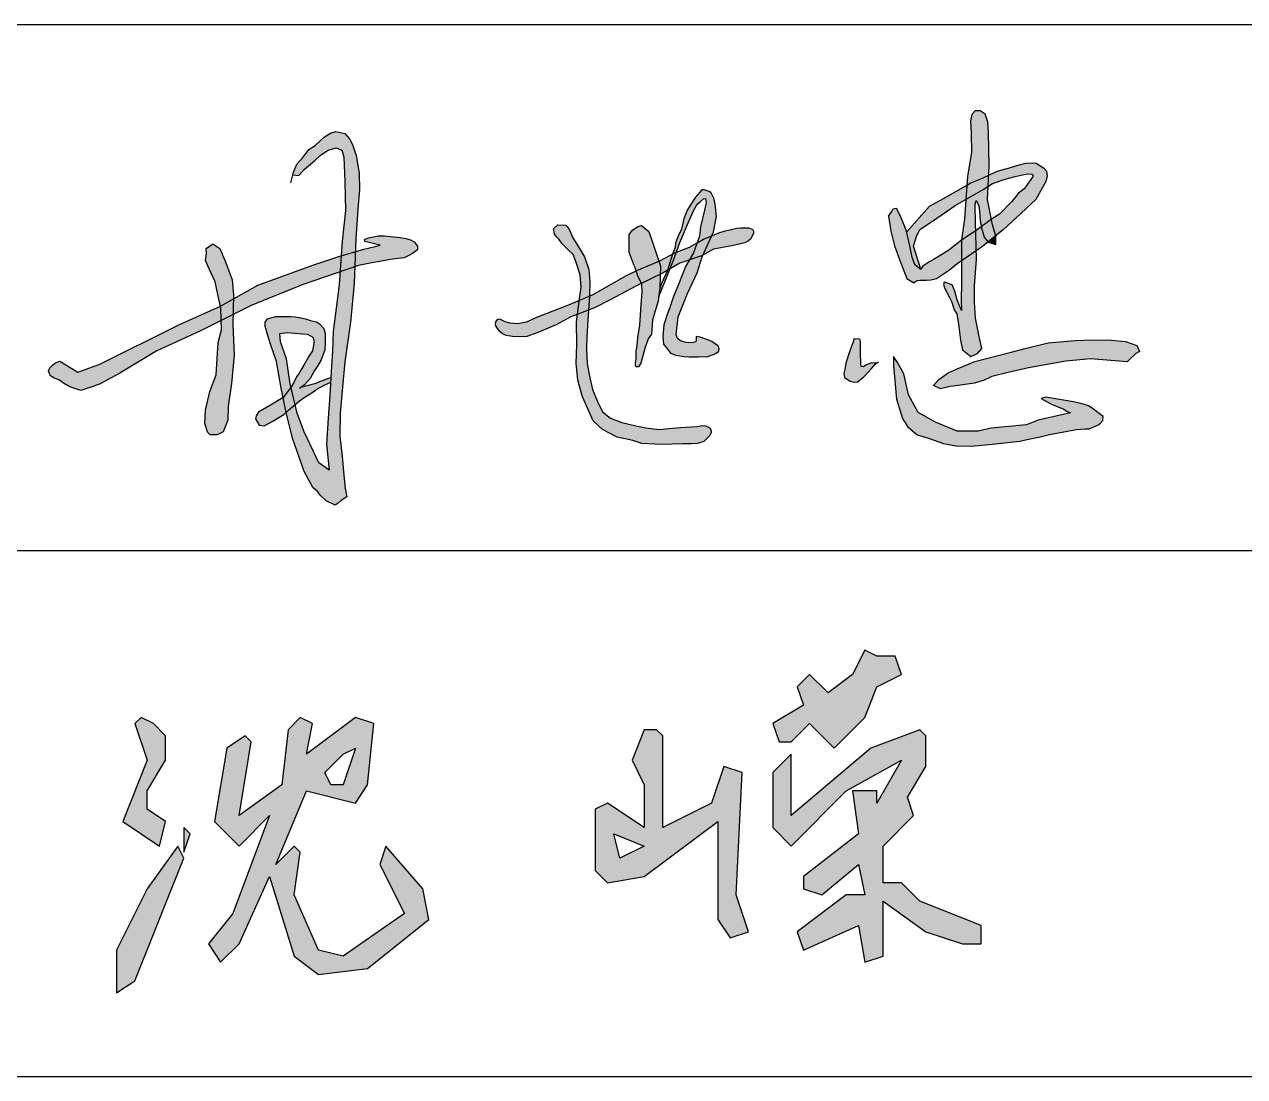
# Model space of a CAD drawing. Header units: millimetres. Extents: x 866561 to 877878, y 40199 to 44891.
# Drawn here: x 870969.88 to 870984.96, y 40238.08 to 40251.08 of the extents above; entities that cross this region are included whole.
import ezdxf

# ---------------------------------------------------------------- set-up
doc = ezdxf.new("R2010")
doc.units = ezdxf.units.MM
doc.header["$LTSCALE"] = 1000
doc.header["$MEASUREMENT"] = 0
doc.layers.add('HATCH', color=8, linetype='Continuous')

msp = doc.modelspace()

# ---------------------------------------------------------------- hatches: boundary and pattern name
at = {"linetype": 'Continuous'}
h = msp.add_hatch(color=256, dxfattribs=at)
h.paths.add_polyline_path([(870978.448, 40241.231), (870978.448, 40240.021), (870978.6, 40239.794), (870978.826, 40239.869), (870978.675, 40240.323), (870978.751, 40241.836), (870978.524, 40241.911), (870978.373, 40241.457), (870977.768, 40241.155), (870977.768, 40242.289), (870977.692, 40242.365), (870977.541, 40242.365), (870977.39, 40241.987), (870977.541, 40241.684), (870977.541, 40241.155), (870977.087, 40241.457), (870976.936, 40241.382), (870976.936, 40240.626), (870977.087, 40240.474), (870977.541, 40240.55)])
h.paths.add_polyline_path([(870977.541, 40240.928), (870977.238, 40240.777), (870977.163, 40241.079)], flags=16)
h.paths.add_polyline_path([(870980.263, 40242.516), (870980.415, 40242.894), (870980.717, 40243.046), (870980.641, 40243.272), (870980.415, 40243.272), (870980.263, 40243.348), (870980.112, 40243.046), (870979.81, 40242.819), (870979.583, 40243.046), (870979.431, 40242.894), (870979.507, 40242.667), (870979.129, 40242.441), (870979.205, 40242.214), (870979.356, 40242.214), (870979.583, 40242.441), (870979.885, 40242.138)])
h.paths.add_polyline_path([(870981.02, 40241.911), (870981.02, 40242.289), (870980.944, 40242.365), (870980.339, 40242.138), (870979.356, 40241.306), (870979.356, 40242.062), (870979.129, 40241.836), (870979.129, 40241.155), (870979.356, 40240.928), (870980.036, 40241.609), (870980.717, 40241.987), (870980.415, 40241.457), (870980.415, 40241.609), (870980.112, 40241.609), (870980.188, 40241.079), (870979.507, 40240.55), (870979.507, 40240.399), (870979.734, 40240.323), (870980.188, 40240.701), (870980.263, 40240.323), (870980.036, 40240.323), (870979.431, 40239.869), (870979.507, 40239.642), (870980.188, 40239.945), (870980.263, 40239.491), (870980.49, 40239.567), (870980.49, 40240.247), (870981.02, 40239.869), (870981.473, 40239.718), (870981.7, 40239.718), (870981.7, 40239.945), (870980.944, 40240.247), (870980.717, 40240.474), (870980.49, 40240.474), (870980.49, 40240.928), (870980.868, 40241.306), (870980.793, 40241.533)])
h = msp.add_hatch(color=256, dxfattribs=at)
h.paths.add_polyline_path([(870971.401, 40241.382), (870971.401, 40241.609), (870971.628, 40241.987), (870971.628, 40242.289), (870971.477, 40242.441), (870971.325, 40242.516), (870971.25, 40242.441), (870971.401, 40241.987), (870971.098, 40241.231), (870971.552, 40240.928), (870971.628, 40241.231)])
h.paths.add_polyline_path([(870971.93, 40241.079), (870971.855, 40241.155), (870971.855, 40240.852)])
h.paths.add_polyline_path([(870971.855, 40240.777), (870971.779, 40240.928), (870971.401, 40240.399), (870971.023, 40239.642), (870971.023, 40239.113), (870971.25, 40239.264)])
h.paths.add_polyline_path([(870973.367, 40241.609), (870973.972, 40241.457), (870974.123, 40241.684), (870974.199, 40242.441), (870973.972, 40242.516), (870973.367, 40242.062), (870973.443, 40242.441), (870973.292, 40242.516), (870973.14, 40242.365), (870973.065, 40241.684), (870972.535, 40241.306), (870972.687, 40242.214), (870972.611, 40242.289), (870972.384, 40242.138), (870972.233, 40241.231), (870972.535, 40240.928), (870972.913, 40241.306), (870972.46, 40240.096), (870972.157, 40239.718), (870972.308, 40239.491), (870972.535, 40239.718), (870972.913, 40240.55), (870973.216, 40239.567), (870973.518, 40239.34), (870974.123, 40239.416), (870974.88, 40240.021), (870974.804, 40240.399), (870974.35, 40240.928), (870974.275, 40240.701), (870974.577, 40240.096), (870973.821, 40239.567), (870973.518, 40239.642), (870973.216, 40240.323), (870973.292, 40240.852), (870973.216, 40240.928), (870972.989, 40240.701)])
h.paths.add_polyline_path([(870973.594, 40241.836), (870973.821, 40242.062), (870973.972, 40242.138), (870973.821, 40241.684), (870973.67, 40241.684)], flags=16)
at = {"layer": 'HATCH'}
for points in [[(870981.794, 40249.747), (870981.784, 40249.877), (870981.752, 40249.968), (870981.689, 40250.01), (870981.629, 40250.01), (870981.587, 40249.964), (870981.57, 40249.887), (870981.577, 40249.737), (870981.584, 40249.495), (870981.535, 40249.204), (870981.527, 40249.093), (870981.573, 40249.12), (870981.717, 40249.179), (870981.795, 40249.216), (870981.801, 40249.333)], [(870974.002, 40248.798), (870974.024, 40249.033), (870974.021, 40249.239), (870973.981, 40249.458), (870973.938, 40249.594), (870973.898, 40249.664), (870973.842, 40249.733), (870973.73, 40249.754), (870973.666, 40249.736), (870973.591, 40249.69), (870973.476, 40249.584), (870973.398, 40249.533), (870973.326, 40249.439), (870973.251, 40249.351), (870973.209, 40249.255), (870973.2, 40249.22), (870973.274, 40249.213), (870973.338, 40249.287), (870973.47, 40249.398), (870973.537, 40249.459), (870973.638, 40249.526), (870973.736, 40249.553), (870973.803, 40249.526), (870973.83, 40249.439), (870973.844, 40249.139), (870973.851, 40248.778), (870973.807, 40248.4), (870973.794, 40248.219), (870973.972, 40248.27), (870973.978, 40248.429)], [(870982.509, 40249.264), (870982.47, 40249.306), (870982.381, 40249.364), (870982.33, 40249.369), (870982.253, 40249.366), (870982.171, 40249.344), (870982.025, 40249.3), (870981.912, 40249.268), (870981.822, 40249.229), (870981.795, 40249.216), (870981.789, 40249.079), (870981.842, 40249.114), (870981.997, 40249.167), (870982.123, 40249.201), (870982.231, 40249.223), (870982.277, 40249.232), (870982.327, 40249.23), (870982.343, 40249.205), (870982.233, 40249.046), (870982.165, 40248.995), (870982.079, 40248.892), (870981.93, 40248.734), (870981.829, 40248.674), (870981.843, 40248.603), (870981.882, 40248.465), (870981.977, 40248.543), (870982.135, 40248.688), (870982.376, 40248.917), (870982.499, 40249.14), (870982.516, 40249.21)], [(870981.795, 40249.216), (870981.717, 40249.179), (870981.573, 40249.12), (870981.527, 40249.093), (870981.514, 40248.916), (870981.726, 40249.039), (870981.789, 40249.079)], [(870978.073, 40248.605), (870978.145, 40248.766), (870978.194, 40248.856), (870978.231, 40248.887), (870978.272, 40248.923), (870978.297, 40248.927), (870978.305, 40248.879), (870978.286, 40248.785), (870978.234, 40248.579), (870978.221, 40248.463), (870978.19, 40248.376), (870978.204, 40248.384), (870978.274, 40248.424), (870978.372, 40248.465), (870978.395, 40248.518), (870978.433, 40248.704), (870978.417, 40248.859), (870978.398, 40248.931), (870978.38, 40248.975), (870978.363, 40249.001), (870978.343, 40249.016), (870978.281, 40249.033), (870978.25, 40249.033), (870978.174, 40248.945), (870978.142, 40248.896), (870978.108, 40248.843), (870978.071, 40248.785), (870978.029, 40248.678), (870978, 40248.548), (870977.957, 40248.454), (870977.926, 40248.378), (870977.921, 40248.321), (870977.889, 40248.242), (870977.917, 40248.257), (870977.936, 40248.264), (870977.979, 40248.386)], [(870981.099, 40248.647), (870981.382, 40248.841), (870981.514, 40248.916), (870981.527, 40249.093), (870981.483, 40249.068), (870981.238, 40248.929), (870981.063, 40248.832), (870980.779, 40248.513), (870980.818, 40248.344), (870980.846, 40248.203), (870980.88, 40248.117), (870980.956, 40248.056), (870980.868, 40248.341), (870980.902, 40248.457), (870980.946, 40248.546)], [(870981.789, 40249.079), (870981.726, 40249.039), (870981.514, 40248.916), (870981.496, 40248.677), (870981.461, 40248.414), (870981.634, 40248.531), (870981.631, 40248.643), (870981.626, 40248.825), (870981.627, 40248.858), (870981.642, 40248.905), (870981.671, 40248.84), (870981.684, 40248.729), (870981.685, 40248.699), (870981.692, 40248.626), (870981.708, 40248.584), (870981.829, 40248.674), (870981.798, 40248.835), (870981.78, 40248.912)], [(870980.772, 40248.541), (870980.756, 40248.58), (870980.701, 40248.715), (870980.665, 40248.785), (870980.658, 40248.808), (870980.615, 40248.8), (870980.598, 40248.769), (870980.557, 40248.711), (870980.588, 40248.523), (870980.632, 40248.342), (870980.704, 40248.143), (870980.785, 40247.941), (870980.871, 40247.884), (870980.913, 40247.909), (870980.95, 40247.915), (870980.975, 40247.916), (870981.025, 40247.916), (870981.08, 40247.918), (870981.151, 40247.937), (870981.312, 40248.042), (870981.406, 40248.119), (870981.459, 40248.155), (870981.461, 40248.414), (870981.302, 40248.291), (870981.183, 40248.217), (870981.113, 40248.174), (870981.057, 40248.143), (870980.983, 40248.09), (870980.956, 40248.056), (870980.88, 40248.117), (870980.846, 40248.203), (870980.818, 40248.344)], [(870981.843, 40248.603), (870981.829, 40248.674), (870981.829, 40248.674), (870981.708, 40248.584), (870981.706, 40248.565), (870981.738, 40248.449), (870981.787, 40248.389), (870981.882, 40248.465)], [(870976.855, 40248.05), (870976.804, 40248.208), (870976.73, 40248.329), (870976.659, 40248.444), (870976.613, 40248.548), (870976.57, 40248.597), (870976.474, 40248.601), (870976.421, 40248.552), (870976.432, 40248.486), (870976.461, 40248.452), (870976.489, 40248.422), (870976.527, 40248.369), (870976.596, 40248.298), (870976.663, 40248.235), (870976.693, 40248.16), (870976.748, 40247.984), (870976.76, 40247.832), (870976.741, 40247.688), (870976.738, 40247.668), (870976.866, 40247.723), (870976.87, 40247.902)], [(870977.65, 40248.364), (870977.598, 40248.52), (870977.505, 40248.596), (870977.461, 40248.584), (870977.397, 40248.536), (870977.353, 40248.484), (870977.353, 40248.4), (870977.353, 40248.26), (870977.417, 40248.099), (870977.44, 40248.032), (870977.45, 40248.037), (870977.721, 40248.151)], [(870978.783, 40248.379), (870978.83, 40248.404), (870978.851, 40248.426), (870978.873, 40248.461), (870978.888, 40248.499), (870978.888, 40248.527), (870978.884, 40248.538), (870978.875, 40248.551), (870978.828, 40248.567), (870978.734, 40248.567), (870978.684, 40248.56), (870978.614, 40248.547), (870978.538, 40248.53), (870978.461, 40248.504), (870978.384, 40248.47), (870978.372, 40248.465), (870978.269, 40248.233), (870978.397, 40248.301), (870978.624, 40248.344)], [(870981.634, 40248.531), (870981.461, 40248.414), (870981.459, 40248.155), (870981.641, 40248.28)], [(870981.738, 40248.449), (870981.706, 40248.565), (870981.708, 40248.584), (870981.651, 40248.542), (870981.634, 40248.531), (870981.641, 40248.28), (870981.719, 40248.333), (870981.787, 40248.389)], [(870972.452, 40247.923), (870972.369, 40248.144), (870972.299, 40248.311), (870972.211, 40248.368), (870972.128, 40248.312), (870972.134, 40248.248), (870972.123, 40248.16), (870972.166, 40248.061), (870972.24, 40247.897), (870972.269, 40247.763), (870972.305, 40247.599), (870972.465, 40247.687), (870972.466, 40247.738)], [(870974.665, 40248.242), (870974.739, 40248.294), (870974.741, 40248.337), (870974.698, 40248.394), (870974.653, 40248.417), (870974.595, 40248.432), (870974.527, 40248.448), (870974.411, 40248.46), (870974.331, 40248.465), (870974.255, 40248.465), (870974.195, 40248.454), (870974.133, 40248.442), (870974.086, 40248.421), (870974.09, 40248.397), (870974.141, 40248.384), (870974.209, 40248.368), (870974.279, 40248.353), (870974.218, 40248.335), (870974.075, 40248.3), (870973.972, 40248.27), (870973.965, 40248.086), (870974.011, 40248.102), (870974.174, 40248.135), (870974.432, 40248.178), (870974.574, 40248.195)], [(870978.148, 40248.255), (870978.19, 40248.376), (870978.101, 40248.327), (870977.936, 40248.264), (870977.902, 40248.166), (870977.859, 40248.059), (870977.978, 40248.127), (870978.098, 40248.169)], [(870978.372, 40248.465), (870978.274, 40248.424), (870978.204, 40248.384), (870978.19, 40248.376), (870978.148, 40248.255), (870978.098, 40248.169), (870978.246, 40248.221), (870978.269, 40248.233)], [(870981.882, 40248.465), (870981.787, 40248.389), (870981.885, 40248.358)], [(870973.314, 40247.86), (870973.781, 40248.022), (870973.794, 40248.219), (870973.766, 40248.211), (870973.458, 40248.11), (870972.769, 40247.856), (870972.465, 40247.687), (870972.461, 40247.493), (870972.684, 40247.604)], [(870973.972, 40248.27), (870973.794, 40248.219), (870973.781, 40248.022), (870973.965, 40248.086)], [(870977.889, 40248.242), (870977.734, 40248.157), (870977.721, 40248.151), (870977.741, 40248.09), (870977.739, 40247.993), (870977.776, 40248.011), (870977.827, 40248.04)], [(870978.193, 40248.01), (870978.257, 40248.206), (870978.269, 40248.233), (870978.246, 40248.221), (870978.098, 40248.169), (870978.051, 40248.087), (870977.973, 40247.887), (870977.902, 40247.718), (870977.857, 40247.582), (870977.822, 40247.494), (870977.784, 40247.367), (870977.768, 40247.225), (870977.777, 40247.13), (870977.844, 40247.044), (870977.864, 40247.019), (870977.932, 40246.992), (870978.032, 40246.975), (870978.097, 40246.973), (870978.206, 40246.973), (870978.324, 40246.977), (870978.395, 40247), (870978.43, 40247.016), (870978.459, 40247.036), (870978.465, 40247.067), (870978.457, 40247.105), (870978.375, 40247.161), (870978.325, 40247.18), (870978.231, 40247.214), (870978.18, 40247.222), (870978.18, 40247.184), (870978.178, 40247.159), (870978.125, 40247.146), (870978.057, 40247.149), (870977.987, 40247.168), (870977.95, 40247.197), (870977.934, 40247.248), (870977.958, 40247.468), (870978.076, 40247.754)], [(870977.936, 40248.264), (870977.917, 40248.257), (870977.889, 40248.242), (870977.827, 40248.04), (870977.859, 40248.059), (870977.902, 40248.166)], [(870981.645, 40248.174), (870981.641, 40248.28), (870981.459, 40248.155), (870981.458, 40247.888), (870981.456, 40247.674), (870981.458, 40247.544), (870981.405, 40247.677), (870981.377, 40247.784), (870981.342, 40247.86), (870981.293, 40247.879), (870981.267, 40247.891), (870981.246, 40247.893), (870981.237, 40247.864), (870981.254, 40247.818), (870981.312, 40247.706), (870981.339, 40247.646), (870981.37, 40247.552), (870981.403, 40247.501), (870981.42, 40247.375), (870981.448, 40247.176), (870981.471, 40247.059), (870981.576, 40246.974), (870981.656, 40247.011), (870981.711, 40247.075), (870981.677, 40247.221), (870981.631, 40247.45), (870981.619, 40247.649), (870981.619, 40247.851)], [(870973.252, 40246.276), (870973.227, 40246.381), (870973.152, 40246.315), (870973.119, 40246.287), (870973.119, 40246.286), (870973.194, 40245.968), (870973.338, 40245.556), (870973.448, 40245.357), (870973.51, 40245.303), (870973.536, 40245.262), (870973.613, 40245.194), (870973.722, 40245.138), (870973.761, 40245.164), (870973.795, 40245.196), (870973.868, 40245.241), (870973.847, 40245.351), (870973.83, 40245.511), (870973.81, 40245.739), (870973.782, 40245.992), (870973.786, 40246.277), (870973.814, 40246.599), (870973.842, 40246.908), (870973.912, 40247.402), (870973.957, 40247.878), (870973.965, 40248.086), (870973.781, 40248.022), (870973.77, 40247.86), (870973.696, 40247.283), (870973.689, 40247.039), (870973.679, 40246.857), (870973.658, 40246.492), (870973.638, 40246.213), (870973.615, 40245.892), (870973.635, 40245.691), (870973.648, 40245.573), (870973.521, 40245.663), (870973.456, 40245.804), (870973.337, 40246.052)], [(870977.741, 40248.09), (870977.721, 40248.151), (870977.45, 40248.037), (870977.44, 40248.032), (870977.463, 40247.966), (870977.505, 40247.879), (870977.739, 40247.993)], [(870977.443, 40247.849), (870977.505, 40247.879), (870977.463, 40247.966), (870977.44, 40248.032), (870977.323, 40247.975), (870976.911, 40247.742), (870976.866, 40247.723), (870976.853, 40247.55), (870976.924, 40247.577), (870977.121, 40247.674)], [(870977.734, 40247.827), (870977.739, 40247.993), (870977.505, 40247.879), (870977.511, 40247.771), (870977.497, 40247.613), (870977.482, 40247.361), (870977.457, 40247.209), (870977.448, 40247.106), (870977.438, 40247.047), (870977.436, 40246.997), (870977.436, 40246.953), (870977.429, 40246.896), (870977.43, 40246.867), (870977.435, 40246.854), (870977.442, 40246.848), (870977.469, 40246.849), (870977.498, 40246.893), (870977.548, 40247.073), (870977.589, 40247.194), (870977.63, 40247.25), (870977.642, 40247.43), (870977.682, 40247.566), (870977.714, 40247.659)], [(870977.859, 40248.059), (870977.827, 40248.04), (870977.754, 40247.876), (870977.732, 40247.812), (870977.721, 40247.718), (870977.803, 40247.918)], [(870972.465, 40247.687), (870972.305, 40247.599), (870972.31, 40247.575), (870972.314, 40247.42), (870972.461, 40247.493)], [(870976.635, 40247.468), (870976.715, 40247.498), (870976.738, 40247.668), (870976.617, 40247.617), (870976.215, 40247.462), (870976.09, 40247.403), (870975.973, 40247.382), (870975.881, 40247.391), (870975.82, 40247.408), (870975.754, 40247.441), (870975.727, 40247.431), (870975.706, 40247.406), (870975.703, 40247.363), (870975.727, 40247.321), (870975.757, 40247.285), (870975.788, 40247.257), (870975.833, 40247.235), (870975.911, 40247.225), (870976.002, 40247.219), (870976.09, 40247.225), (870976.226, 40247.273), (870976.453, 40247.368)], [(870976.866, 40247.723), (870976.738, 40247.668), (870976.715, 40247.498), (870976.853, 40247.55)], [(870971.52, 40247.045), (870972.053, 40247.29), (870972.314, 40247.42), (870972.31, 40247.575), (870972.305, 40247.599), (870971.793, 40247.367), (870970.814, 40246.883), (870970.545, 40246.781), (870970.321, 40246.918), (870970.268, 40246.896), (870970.233, 40246.869), (870970.198, 40246.834), (870970.18, 40246.797), (870970.204, 40246.743), (870970.244, 40246.713), (870970.31, 40246.686), (870970.369, 40246.647), (870970.446, 40246.603), (870970.58, 40246.556), (870970.691, 40246.593), (870970.811, 40246.636), (870971.064, 40246.768)], [(870972.475, 40246.993), (870972.459, 40247.368), (870972.461, 40247.493), (870972.314, 40247.42), (870972.317, 40247.305), (870972.278, 40247.147), (870972.254, 40246.749), (870972.175, 40246.544), (870972.123, 40246.312), (870972.114, 40246.154), (870972.147, 40246.041), (870972.179, 40246.009), (870972.265, 40246.009), (870972.339, 40246.045), (870972.396, 40246.19), (870972.4, 40246.359), (870972.441, 40246.643)], [(870973.527, 40247.38), (870973.49, 40247.404), (870973.419, 40247.421), (870973.355, 40247.441), (870973.298, 40247.454), (870973.234, 40247.464), (870973.173, 40247.471), (870973.075, 40247.471), (870972.991, 40247.471), (870972.886, 40247.441), (870972.859, 40247.4), (870972.859, 40247.35), (870972.89, 40247.235), (870972.92, 40247.141), (870972.998, 40246.915), (870973.055, 40246.585), (870973.08, 40246.469), (870973.177, 40246.593), (870973.167, 40246.637), (870973.121, 40246.948), (870973.047, 40247.159), (870973.039, 40247.259), (870973.13, 40247.274), (870973.321, 40247.256), (870973.376, 40247.25), (870973.417, 40247.23), (870973.447, 40247.215), (870973.458, 40247.18), (870973.458, 40247.137), (870973.441, 40247.044), (870973.393, 40246.97), (870973.336, 40246.87), (870973.297, 40246.805), (870973.276, 40246.768), (870973.247, 40246.724), (870973.215, 40246.664), (870973.177, 40246.593), (870973.227, 40246.381), (870973.282, 40246.428), (870973.354, 40246.476), (870973.434, 40246.526), (870973.495, 40246.572), (870973.586, 40246.622), (870973.668, 40246.659), (870973.671, 40246.715), (870973.634, 40246.704), (870973.532, 40246.665), (870973.488, 40246.648), (870973.378, 40246.617), (870973.313, 40246.603), (870973.342, 40246.625), (870973.412, 40246.706), (870973.439, 40246.75), (870973.466, 40246.804), (870973.503, 40246.858), (870973.551, 40246.935), (870973.594, 40247.06), (870973.601, 40247.144), (870973.601, 40247.208), (870973.598, 40247.259), (870973.581, 40247.323)], [(870976.827, 40247.076), (870976.83, 40247.217), (870976.844, 40247.423), (870976.853, 40247.55), (870976.715, 40247.498), (870976.702, 40247.403), (870976.707, 40247.119), (870976.698, 40246.895), (870976.719, 40246.685), (870976.776, 40246.478), (870976.845, 40246.329), (870976.91, 40246.182), (870977.023, 40246.076), (870977.205, 40245.979), (870977.398, 40245.938), (870977.509, 40245.903), (870977.754, 40245.888), (870978.021, 40245.895), (870978.125, 40245.896), (870978.2, 40245.902), (870978.277, 40245.925), (870978.35, 40246.001), (870978.368, 40246.038), (870978.368, 40246.054), (870978.355, 40246.092), (870978.327, 40246.106), (870978.291, 40246.118), (870978.263, 40246.124), (870978.193, 40246.111), (870977.988, 40246.097), (870977.845, 40246.085), (870977.723, 40246.074), (870977.558, 40246.093), (870977.435, 40246.119), (870977.262, 40246.16), (870977.125, 40246.216), (870977.023, 40246.293), (870976.963, 40246.42), (870976.9, 40246.567), (870976.864, 40246.731), (870976.834, 40246.891)], [(870980.346, 40246.827), (870980.397, 40246.887), (870980.414, 40246.898), (870980.356, 40246.902), (870980.284, 40246.877), (870980.243, 40246.852), (870980.216, 40246.857), (870980.213, 40246.884), (870980.213, 40246.922), (870980.208, 40246.98), (870980.208, 40247.022), (870980.208, 40247.083), (870980.206, 40247.118), (870980.206, 40247.163), (870980.201, 40247.193), (870980.135, 40247.198), (870980.115, 40247.145), (870980.078, 40247.045), (870980.032, 40246.894), (870980.017, 40246.814), (870980.007, 40246.766), (870980.015, 40246.716), (870980.083, 40246.673), (870980.133, 40246.658), (870980.173, 40246.661), (870980.253, 40246.724)], [(870982.035, 40246.779), (870982.285, 40246.835), (870982.448, 40246.866), (870982.746, 40246.917), (870983.052, 40246.947), (870983.505, 40246.909), (870983.538, 40246.942), (870983.612, 40247.011), (870983.657, 40247.039), (870983.624, 40247.11), (870983.484, 40247.163), (870983.309, 40247.176), (870983.087, 40247.181), (870982.863, 40247.174), (870982.529, 40247.143), (870982.247, 40247.074), (870982.074, 40247.031), (870981.623, 40246.914), (870981.427, 40246.83), (870981.294, 40246.774), (870981.177, 40246.69), (870981.114, 40246.619), (870981.198, 40246.578), (870981.32, 40246.606), (870981.361, 40246.609), (870981.506, 40246.629), (870981.618, 40246.647), (870981.738, 40246.683), (870981.834, 40246.728)], [(870980.745, 40246.763), (870980.668, 40246.903), (870980.618, 40246.977), (870980.62, 40246.859), (870980.655, 40246.447), (870980.731, 40246.211), (870980.791, 40246.113), (870980.912, 40246.008), (870981.052, 40245.967), (870981.238, 40245.899), (870981.393, 40245.872), (870981.582, 40245.87), (870981.879, 40245.895), (870982.18, 40245.929), (870982.268, 40245.949), (870982.432, 40245.983), (870982.545, 40246.013), (870982.88, 40246.076), (870982.987, 40246.084), (870983.037, 40246.084), (870983.158, 40246.137), (870983.205, 40246.185), (870983.207, 40246.233), (870983.144, 40246.284), (870983.074, 40246.338), (870983.027, 40246.366), (870982.951, 40246.393), (870982.844, 40246.415), (870982.644, 40246.447), (870982.501, 40246.473), (870982.441, 40246.459), (870982.556, 40246.395), (870982.6, 40246.376), (870982.713, 40246.33), (870982.761, 40246.3), (870982.806, 40246.278), (870982.406, 40246.191), (870982.26, 40246.132), (870981.825, 40246.092), (870981.663, 40246.053), (870981.407, 40246.053), (870981.138, 40246.163), (870980.925, 40246.282), (870980.803, 40246.503)], [(870973.177, 40246.593), (870973.08, 40246.469), (870973.119, 40246.287), (870973.152, 40246.315), (870973.227, 40246.381)], [(870973.119, 40246.287), (870973.08, 40246.469), (870972.923, 40246.374), (870972.776, 40246.289), (870972.747, 40246.244), (870972.739, 40246.207), (870972.784, 40246.129), (870972.845, 40246.118), (870972.954, 40246.176), (870973.028, 40246.222), (870973.089, 40246.261)]]:
    msp.add_hatch(color=256, dxfattribs=at).paths.add_polyline_path(points)

# ---------------------------------------------------------------- linework, layer by layer
for p, q in [((870952.285, 40251.079), (871062.285, 40251.079)), ((870952.285, 40244.579), (871007.285, 40244.579)), ((870952.285, 40238.079), (871007.285, 40238.079))]:
    msp.add_line(p, q)
for points in [[(870981.706, 40248.565), (870981.738, 40248.449), (870981.787, 40248.389), (870981.885, 40248.358), (870981.882, 40248.465), (870981.843, 40248.603), (870981.798, 40248.835), (870981.78, 40248.912), (870981.801, 40249.333), (870981.794, 40249.747), (870981.784, 40249.877), (870981.752, 40249.968), (870981.689, 40250.01), (870981.629, 40250.01), (870981.587, 40249.964), (870981.57, 40249.887), (870981.577, 40249.737), (870981.584, 40249.495), (870981.535, 40249.204), (870981.496, 40248.677), (870981.461, 40248.414), (870981.458, 40247.888), (870981.456, 40247.674), (870981.458, 40247.544), (870981.405, 40247.677), (870981.377, 40247.784), (870981.342, 40247.86)], [(870973.177, 40249.122), (870973.209, 40249.255), (870973.251, 40249.351), (870973.326, 40249.439), (870973.398, 40249.533), (870973.476, 40249.584), (870973.591, 40249.69), (870973.666, 40249.736), (870973.73, 40249.754), (870973.842, 40249.733), (870973.898, 40249.664), (870973.938, 40249.594), (870973.981, 40249.458), (870974.021, 40249.239), (870974.024, 40249.033), (870974.002, 40248.798), (870973.978, 40248.429), (870973.957, 40247.878), (870973.912, 40247.402), (870973.842, 40246.908), (870973.814, 40246.599), (870973.786, 40246.277), (870973.782, 40245.992), (870973.81, 40245.739), (870973.83, 40245.511), (870973.847, 40245.351), (870973.868, 40245.241), (870973.795, 40245.196), (870973.761, 40245.164), (870973.722, 40245.138), (870973.613, 40245.194), (870973.536, 40245.262), (870973.51, 40245.303), (870973.448, 40245.357), (870973.338, 40245.556), (870973.194, 40245.968), (870973.119, 40246.286), (870973.055, 40246.585), (870972.998, 40246.915), (870972.92, 40247.141), (870972.89, 40247.235), (870972.859, 40247.35), (870972.859, 40247.4), (870972.886, 40247.441), (870972.886, 40247.441), (870972.991, 40247.471), (870973.075, 40247.471), (870973.075, 40247.471), (870973.173, 40247.471), (870973.234, 40247.464), (870973.298, 40247.454), (870973.355, 40247.441), (870973.419, 40247.421), (870973.49, 40247.404), (870973.527, 40247.38), (870973.581, 40247.323), (870973.598, 40247.259), (870973.601, 40247.208), (870973.601, 40247.144), (870973.594, 40247.06), (870973.551, 40246.935), (870973.503, 40246.858), (870973.466, 40246.804), (870973.439, 40246.75), (870973.412, 40246.706), (870973.412, 40246.706), (870973.342, 40246.625), (870973.284, 40246.581)], [(870973.2, 40249.22), (870973.274, 40249.213), (870973.274, 40249.213), (870973.338, 40249.287), (870973.47, 40249.398), (870973.537, 40249.459), (870973.638, 40249.526), (870973.736, 40249.553), (870973.736, 40249.553), (870973.803, 40249.526), (870973.83, 40249.439), (870973.844, 40249.139), (870973.851, 40248.778), (870973.807, 40248.4), (870973.77, 40247.86), (870973.696, 40247.283), (870973.689, 40247.039), (870973.679, 40246.857), (870973.658, 40246.492), (870973.638, 40246.213), (870973.615, 40245.892), (870973.635, 40245.691), (870973.648, 40245.573), (870973.648, 40245.573), (870973.521, 40245.663), (870973.456, 40245.804), (870973.337, 40246.052), (870973.252, 40246.276), (870973.167, 40246.637), (870973.121, 40246.948), (870973.047, 40247.159), (870973.039, 40247.259), (870973.039, 40247.259), (870973.13, 40247.274), (870973.321, 40247.256), (870973.321, 40247.256), (870973.376, 40247.25), (870973.417, 40247.23), (870973.447, 40247.215), (870973.458, 40247.18), (870973.458, 40247.137), (870973.441, 40247.044), (870973.393, 40246.97), (870973.336, 40246.87), (870973.297, 40246.805), (870973.276, 40246.768), (870973.247, 40246.724), (870973.215, 40246.664), (870973.177, 40246.593), (870973.08, 40246.469), (870972.923, 40246.374), (870972.776, 40246.289), (870972.747, 40246.244), (870972.739, 40246.207), (870972.784, 40246.129), (870972.845, 40246.118), (870972.954, 40246.176), (870973.028, 40246.222), (870973.089, 40246.261), (870973.152, 40246.315), (870973.282, 40246.428), (870973.354, 40246.476), (870973.434, 40246.526), (870973.495, 40246.572), (870973.586, 40246.622), (870973.668, 40246.659)], [(870980.779, 40248.513), (870981.063, 40248.832), (870981.238, 40248.929), (870981.483, 40249.068), (870981.573, 40249.12), (870981.717, 40249.179), (870981.822, 40249.229), (870981.912, 40249.268), (870982.025, 40249.3), (870982.171, 40249.344), (870982.253, 40249.366), (870982.33, 40249.369), (870982.381, 40249.364), (870982.47, 40249.306), (870982.509, 40249.264), (870982.516, 40249.21), (870982.499, 40249.14), (870982.376, 40248.917), (870982.135, 40248.688), (870981.977, 40248.543), (870981.719, 40248.333), (870981.406, 40248.119), (870981.312, 40248.042), (870981.151, 40247.937), (870981.08, 40247.918), (870981.025, 40247.916), (870980.975, 40247.916), (870980.95, 40247.915), (870980.913, 40247.909), (870980.871, 40247.884)], [(870980.557, 40248.711), (870980.598, 40248.769), (870980.615, 40248.8), (870980.615, 40248.8), (870980.658, 40248.808), (870980.665, 40248.785), (870980.701, 40248.715), (870980.756, 40248.58), (870980.772, 40248.541), (870980.818, 40248.344), (870980.846, 40248.203), (870980.88, 40248.117), (870980.956, 40248.056), (870980.868, 40248.341), (870980.902, 40248.457), (870980.946, 40248.546), (870981.099, 40248.647), (870981.382, 40248.841), (870981.726, 40249.039), (870981.842, 40249.114), (870981.997, 40249.167), (870982.123, 40249.201), (870982.231, 40249.223), (870982.277, 40249.232), (870982.327, 40249.23), (870982.343, 40249.205), (870982.233, 40249.046), (870982.165, 40248.995), (870982.079, 40248.892), (870981.93, 40248.734), (870981.829, 40248.674), (870981.651, 40248.542), (870981.461, 40248.414), (870981.302, 40248.291), (870981.183, 40248.217), (870981.113, 40248.174), (870981.057, 40248.143), (870980.983, 40248.09), (870980.956, 40248.056)], [(870977.721, 40247.718), (870977.803, 40247.918), (870977.902, 40248.166), (870977.979, 40248.386), (870978.073, 40248.605), (870978.145, 40248.766), (870978.194, 40248.856), (870978.231, 40248.887), (870978.272, 40248.923), (870978.297, 40248.927), (870978.305, 40248.879), (870978.286, 40248.785), (870978.234, 40248.579), (870978.221, 40248.463), (870978.148, 40248.255), (870978.051, 40248.087), (870977.973, 40247.887), (870977.902, 40247.718), (870977.857, 40247.582), (870977.822, 40247.494), (870977.784, 40247.367), (870977.768, 40247.225), (870977.777, 40247.13), (870977.844, 40247.044), (870977.864, 40247.019), (870977.932, 40246.992), (870978.032, 40246.975), (870978.097, 40246.973), (870978.206, 40246.973), (870978.324, 40246.977), (870978.395, 40247), (870978.43, 40247.016), (870978.459, 40247.036), (870978.465, 40247.067), (870978.457, 40247.105), (870978.375, 40247.161), (870978.325, 40247.18), (870978.231, 40247.214), (870978.18, 40247.222), (870978.18, 40247.184), (870978.178, 40247.159), (870978.125, 40247.146), (870978.057, 40247.149), (870977.987, 40247.168), (870977.95, 40247.197), (870977.934, 40247.248), (870977.958, 40247.468), (870978.076, 40247.754), (870978.193, 40248.01), (870978.257, 40248.206), (870978.395, 40248.518), (870978.433, 40248.704), (870978.417, 40248.859), (870978.398, 40248.931), (870978.38, 40248.975), (870978.363, 40249.001), (870978.343, 40249.016), (870978.281, 40249.033), (870978.25, 40249.033), (870978.174, 40248.945), (870978.142, 40248.896), (870978.108, 40248.843), (870978.071, 40248.785), (870978.029, 40248.678), (870978, 40248.548), (870977.957, 40248.454), (870977.926, 40248.378), (870977.921, 40248.321)], [(870981.342, 40247.86), (870981.293, 40247.879), (870981.267, 40247.891), (870981.246, 40247.893), (870981.237, 40247.864), (870981.254, 40247.818), (870981.312, 40247.706), (870981.339, 40247.646), (870981.37, 40247.552), (870981.403, 40247.501), (870981.42, 40247.375), (870981.448, 40247.176), (870981.471, 40247.059), (870981.576, 40246.974), (870981.656, 40247.011), (870981.711, 40247.075), (870981.711, 40247.075), (870981.677, 40247.221), (870981.631, 40247.45), (870981.619, 40247.649), (870981.619, 40247.851), (870981.645, 40248.174), (870981.631, 40248.643), (870981.626, 40248.825), (870981.627, 40248.858), (870981.642, 40248.905), (870981.642, 40248.905), (870981.671, 40248.84), (870981.684, 40248.729), (870981.685, 40248.699), (870981.692, 40248.626), (870981.708, 40248.584), (870981.706, 40248.565)], [(870980.557, 40248.711), (870980.588, 40248.523), (870980.632, 40248.342), (870980.704, 40248.143), (870980.785, 40247.941), (870980.871, 40247.884)], [(870978.875, 40248.551), (870978.884, 40248.538), (870978.888, 40248.527), (870978.888, 40248.499), (870978.873, 40248.461), (870978.851, 40248.426), (870978.83, 40248.404), (870978.783, 40248.379), (870978.624, 40248.344), (870978.397, 40248.301), (870978.246, 40248.221), (870977.978, 40248.127), (870977.776, 40248.011), (870977.443, 40247.849), (870977.121, 40247.674), (870976.924, 40247.577), (870976.635, 40247.468), (870976.453, 40247.368), (870976.226, 40247.273), (870976.09, 40247.225), (870976.002, 40247.219), (870975.911, 40247.225), (870975.833, 40247.235), (870975.788, 40247.257), (870975.757, 40247.285), (870975.727, 40247.321), (870975.703, 40247.363), (870975.706, 40247.406), (870975.727, 40247.431), (870975.754, 40247.441)], [(870975.754, 40247.441), (870975.82, 40247.408), (870975.881, 40247.391), (870975.973, 40247.382), (870976.09, 40247.403), (870976.215, 40247.462), (870976.617, 40247.617), (870976.911, 40247.742), (870977.323, 40247.975), (870977.45, 40248.037), (870977.734, 40248.157), (870977.917, 40248.257), (870978.101, 40248.327), (870978.204, 40248.384), (870978.274, 40248.424), (870978.384, 40248.47), (870978.461, 40248.504), (870978.538, 40248.53), (870978.614, 40248.547), (870978.684, 40248.56), (870978.734, 40248.567), (870978.828, 40248.567), (870978.828, 40248.567), (870978.875, 40248.551)], [(870976.432, 40248.486), (870976.421, 40248.552), (870976.474, 40248.601), (870976.57, 40248.597), (870976.613, 40248.548), (870976.659, 40248.444), (870976.73, 40248.329), (870976.804, 40248.208), (870976.855, 40248.05), (870976.87, 40247.902), (870976.866, 40247.723), (870976.844, 40247.423), (870976.83, 40247.217), (870976.827, 40247.076), (870976.834, 40246.891), (870976.864, 40246.731), (870976.9, 40246.567), (870976.963, 40246.42), (870977.023, 40246.293), (870977.125, 40246.216), (870977.262, 40246.16), (870977.435, 40246.119), (870977.558, 40246.093), (870977.723, 40246.074), (870977.845, 40246.085), (870977.988, 40246.097), (870978.193, 40246.111), (870978.263, 40246.124), (870978.291, 40246.118), (870978.327, 40246.106), (870978.355, 40246.092), (870978.368, 40246.054), (870978.368, 40246.038), (870978.35, 40246.001), (870978.277, 40245.925), (870978.2, 40245.902), (870978.125, 40245.896), (870978.021, 40245.895), (870977.754, 40245.888), (870977.509, 40245.903), (870977.398, 40245.938), (870977.205, 40245.979), (870977.023, 40246.076), (870976.91, 40246.182), (870976.845, 40246.329), (870976.776, 40246.478), (870976.719, 40246.685), (870976.698, 40246.895), (870976.707, 40247.119), (870976.702, 40247.403), (870976.741, 40247.688), (870976.76, 40247.832), (870976.748, 40247.984), (870976.693, 40248.16), (870976.663, 40248.235), (870976.596, 40248.298), (870976.527, 40248.369), (870976.489, 40248.422), (870976.461, 40248.452), (870976.432, 40248.486)], [(870977.417, 40248.099), (870977.353, 40248.26), (870977.353, 40248.4), (870977.353, 40248.484), (870977.397, 40248.536), (870977.461, 40248.584), (870977.505, 40248.596), (870977.598, 40248.52), (870977.65, 40248.364), (870977.741, 40248.09), (870977.734, 40247.827), (870977.714, 40247.659), (870977.682, 40247.566), (870977.642, 40247.43), (870977.63, 40247.25), (870977.589, 40247.194), (870977.548, 40247.073), (870977.498, 40246.893), (870977.469, 40246.849), (870977.442, 40246.848)], [(870970.321, 40246.918), (870970.545, 40246.781), (870970.814, 40246.883), (870971.793, 40247.367), (870972.305, 40247.599), (870972.769, 40247.856), (870973.458, 40248.11), (870973.766, 40248.211), (870974.075, 40248.3), (870974.218, 40248.335), (870974.279, 40248.353), (870974.209, 40248.368), (870974.141, 40248.384), (870974.09, 40248.397), (870974.09, 40248.397), (870974.086, 40248.421), (870974.133, 40248.442), (870974.195, 40248.454), (870974.255, 40248.465), (870974.331, 40248.465), (870974.411, 40248.46), (870974.527, 40248.448), (870974.595, 40248.432), (870974.653, 40248.417), (870974.698, 40248.394), (870974.741, 40248.337), (870974.739, 40248.294), (870974.665, 40248.242), (870974.574, 40248.195), (870974.432, 40248.178), (870974.174, 40248.135), (870974.011, 40248.102), (870973.314, 40247.86), (870972.684, 40247.604), (870972.053, 40247.29), (870971.52, 40247.045), (870971.064, 40246.768), (870970.811, 40246.636), (870970.691, 40246.593), (870970.58, 40246.556), (870970.446, 40246.603), (870970.369, 40246.647), (870970.31, 40246.686), (870970.244, 40246.713), (870970.204, 40246.743), (870970.18, 40246.797), (870970.198, 40246.834), (870970.233, 40246.869), (870970.268, 40246.896), (870970.321, 40246.918)], [(870972.128, 40248.312), (870972.211, 40248.368), (870972.299, 40248.311), (870972.369, 40248.144), (870972.452, 40247.923), (870972.466, 40247.738), (870972.459, 40247.368), (870972.475, 40246.993), (870972.441, 40246.643), (870972.4, 40246.359), (870972.396, 40246.19), (870972.339, 40246.045), (870972.265, 40246.009), (870972.179, 40246.009), (870972.147, 40246.041), (870972.114, 40246.154), (870972.123, 40246.312), (870972.175, 40246.544), (870972.254, 40246.749), (870972.278, 40247.147), (870972.317, 40247.305), (870972.31, 40247.575), (870972.269, 40247.763), (870972.24, 40247.897), (870972.166, 40248.061), (870972.123, 40248.16), (870972.134, 40248.248), (870972.128, 40248.312)], [(870977.921, 40248.321), (870977.889, 40248.242), (870977.827, 40248.04), (870977.754, 40247.876), (870977.732, 40247.812)], [(870977.417, 40248.099), (870977.463, 40247.966), (870977.505, 40247.879), (870977.511, 40247.771), (870977.497, 40247.613), (870977.482, 40247.361), (870977.457, 40247.209), (870977.448, 40247.106), (870977.438, 40247.047), (870977.436, 40246.997), (870977.436, 40246.953), (870977.429, 40246.896), (870977.43, 40246.867)], [(870980.135, 40247.198), (870980.115, 40247.145), (870980.078, 40247.045), (870980.032, 40246.894), (870980.017, 40246.814), (870980.007, 40246.766), (870980.015, 40246.716), (870980.015, 40246.716), (870980.083, 40246.673), (870980.133, 40246.658), (870980.173, 40246.661), (870980.253, 40246.724), (870980.346, 40246.827), (870980.397, 40246.887), (870980.432, 40246.909)], [(870980.135, 40247.198), (870980.201, 40247.193), (870980.206, 40247.163), (870980.206, 40247.118), (870980.208, 40247.083), (870980.208, 40247.022), (870980.208, 40246.98), (870980.213, 40246.922), (870980.213, 40246.884), (870980.216, 40246.857), (870980.216, 40246.857), (870980.243, 40246.852), (870980.284, 40246.877), (870980.356, 40246.902), (870980.356, 40246.902), (870980.414, 40246.898)], [(870981.177, 40246.69), (870981.294, 40246.774), (870981.427, 40246.83), (870981.623, 40246.914), (870982.074, 40247.031), (870982.247, 40247.074), (870982.529, 40247.143), (870982.863, 40247.174), (870983.087, 40247.181), (870983.309, 40247.176), (870983.484, 40247.163), (870983.624, 40247.11), (870983.624, 40247.11), (870983.657, 40247.039), (870983.612, 40247.011), (870983.538, 40246.942), (870983.505, 40246.909), (870983.505, 40246.909), (870983.052, 40246.947), (870982.746, 40246.917), (870982.448, 40246.866), (870982.285, 40246.835), (870982.035, 40246.779), (870981.834, 40246.728), (870981.738, 40246.683), (870981.618, 40246.647), (870981.506, 40246.629), (870981.361, 40246.609), (870981.32, 40246.606), (870981.198, 40246.578), (870981.114, 40246.619), (870981.177, 40246.69), (870981.177, 40246.69)], [(870977.43, 40246.867), (870977.435, 40246.854), (870977.442, 40246.848)], [(870980.618, 40246.977), (870980.62, 40246.859), (870980.655, 40246.447), (870980.731, 40246.211), (870980.791, 40246.113), (870980.912, 40246.008), (870981.052, 40245.967), (870981.238, 40245.899), (870981.393, 40245.872), (870981.582, 40245.87), (870981.879, 40245.895), (870982.18, 40245.929), (870982.268, 40245.949), (870982.432, 40245.983), (870982.545, 40246.013), (870982.88, 40246.076), (870982.987, 40246.084), (870983.037, 40246.084), (870983.158, 40246.137), (870983.205, 40246.185), (870983.207, 40246.233), (870983.144, 40246.284), (870983.074, 40246.338), (870983.027, 40246.366), (870982.951, 40246.393), (870982.844, 40246.415), (870982.644, 40246.447), (870982.501, 40246.473), (870982.441, 40246.459), (870982.441, 40246.459), (870982.441, 40246.459), (870982.556, 40246.395), (870982.6, 40246.376), (870982.713, 40246.33), (870982.761, 40246.3), (870982.806, 40246.278), (870982.406, 40246.191), (870982.26, 40246.132), (870981.825, 40246.092), (870981.663, 40246.053), (870981.407, 40246.053), (870981.138, 40246.163), (870980.925, 40246.282), (870980.803, 40246.503), (870980.745, 40246.763), (870980.668, 40246.903), (870980.618, 40246.977)], [(870973.313, 40246.603), (870973.313, 40246.603), (870973.378, 40246.617), (870973.488, 40246.648), (870973.532, 40246.665), (870973.634, 40246.704), (870973.671, 40246.715)]]:
    msp.add_lwpolyline(points)
at = {"linetype": 'Continuous', "elevation": 2318108.623}
for points in [[(870980.415, 40243.272), (870980.263, 40243.348), (870980.112, 40243.046), (870979.81, 40242.819), (870979.583, 40243.046), (870979.431, 40242.894), (870979.507, 40242.667), (870979.129, 40242.441), (870979.205, 40242.214), (870979.356, 40242.214), (870979.583, 40242.441), (870979.885, 40242.138), (870980.263, 40242.516), (870980.415, 40242.894), (870980.717, 40243.046), (870980.641, 40243.272), (870980.415, 40243.272)], [(870971.477, 40242.441), (870971.325, 40242.516), (870971.25, 40242.441), (870971.401, 40241.987), (870971.098, 40241.231), (870971.552, 40240.928), (870971.628, 40241.231), (870971.401, 40241.382), (870971.401, 40241.609), (870971.628, 40241.987), (870971.628, 40242.289), (870971.477, 40242.441)], [(870973.443, 40242.441), (870973.292, 40242.516), (870973.14, 40242.365), (870973.065, 40241.684), (870972.535, 40241.306), (870972.687, 40242.214), (870972.611, 40242.289), (870972.384, 40242.138), (870972.233, 40241.231), (870972.535, 40240.928), (870972.913, 40241.306), (870972.46, 40240.096), (870972.157, 40239.718), (870972.308, 40239.491), (870972.535, 40239.718), (870972.913, 40240.55), (870973.216, 40239.567), (870973.518, 40239.34), (870974.123, 40239.416), (870974.88, 40240.021), (870974.804, 40240.399), (870974.35, 40240.928), (870974.275, 40240.701), (870974.577, 40240.096), (870973.821, 40239.567), (870973.518, 40239.642), (870973.216, 40240.323), (870973.292, 40240.852), (870973.216, 40240.928), (870972.989, 40240.701), (870973.367, 40241.609), (870973.972, 40241.457), (870974.123, 40241.684), (870974.199, 40242.441), (870973.972, 40242.516), (870973.367, 40242.062), (870973.443, 40242.441)], [(870977.768, 40242.289), (870977.692, 40242.365), (870977.541, 40242.365), (870977.39, 40241.987), (870977.541, 40241.684), (870977.541, 40241.155), (870977.087, 40241.457), (870976.936, 40241.382), (870976.936, 40240.626), (870977.087, 40240.474), (870977.541, 40240.55), (870978.448, 40241.231), (870978.448, 40240.021), (870978.6, 40239.794), (870978.826, 40239.869), (870978.675, 40240.323), (870978.751, 40241.836), (870978.524, 40241.911), (870978.373, 40241.457), (870977.768, 40241.155), (870977.768, 40242.289)], [(870981.02, 40242.289), (870980.944, 40242.365), (870980.339, 40242.138), (870979.356, 40241.306), (870979.356, 40242.062), (870979.129, 40241.836), (870979.129, 40241.155), (870979.356, 40240.928), (870980.036, 40241.609), (870980.717, 40241.987), (870980.415, 40241.457), (870980.415, 40241.609), (870980.112, 40241.609), (870980.188, 40241.079), (870979.507, 40240.55), (870979.507, 40240.399), (870979.734, 40240.323), (870980.188, 40240.701), (870980.263, 40240.323), (870980.036, 40240.323), (870979.431, 40239.869), (870979.507, 40239.642), (870980.188, 40239.945), (870980.263, 40239.491), (870980.49, 40239.567), (870980.49, 40240.247), (870981.02, 40239.869), (870981.473, 40239.718), (870981.7, 40239.718), (870981.7, 40239.945), (870980.944, 40240.247), (870980.717, 40240.474), (870980.49, 40240.474), (870980.49, 40240.928), (870980.868, 40241.306), (870980.793, 40241.533), (870981.02, 40241.911), (870981.02, 40242.289)], [(870973.821, 40242.062), (870973.972, 40242.138), (870973.821, 40241.684), (870973.67, 40241.684), (870973.594, 40241.836), (870973.821, 40242.062)], [(870971.93, 40241.079), (870971.855, 40241.155), (870971.855, 40240.852), (870971.93, 40241.079)], [(870977.163, 40241.079), (870977.541, 40240.928), (870977.238, 40240.777), (870977.163, 40241.079)], [(870971.855, 40240.777), (870971.779, 40240.928), (870971.401, 40240.399), (870971.023, 40239.642), (870971.023, 40239.113), (870971.25, 40239.264), (870971.855, 40240.777)]]:
    msp.add_lwpolyline(points, dxfattribs=at)

doc.saveas('drawing.dxf')
